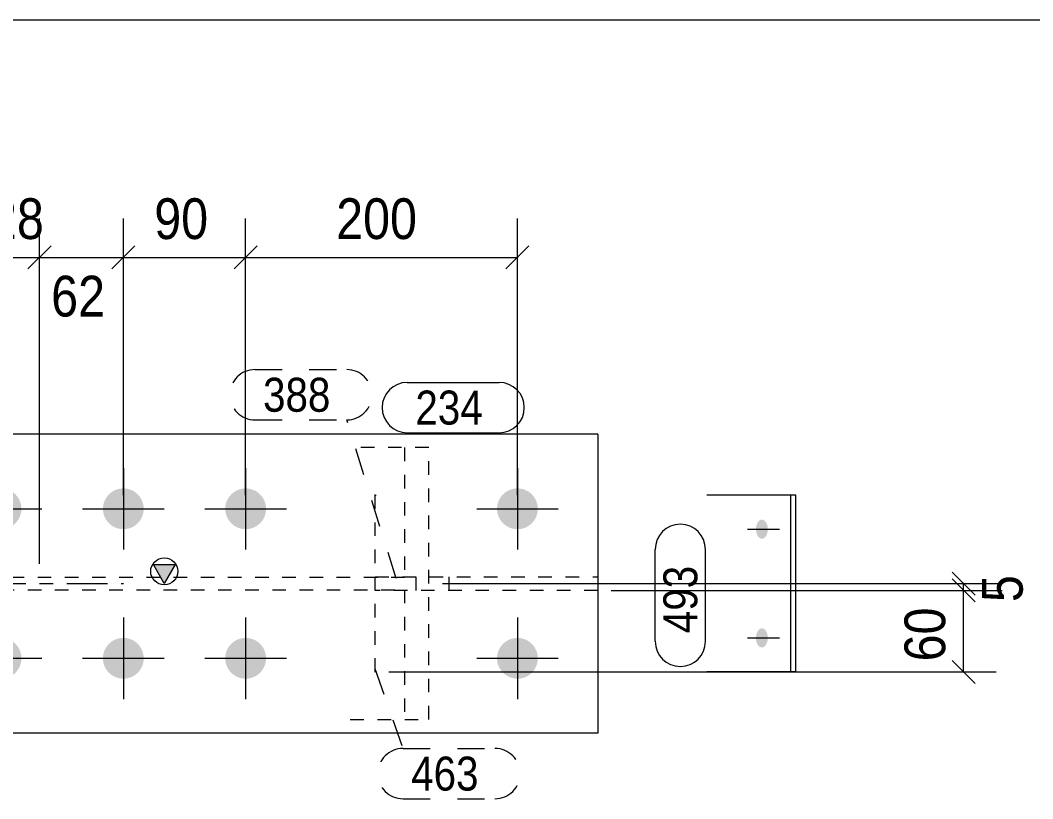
# Model space of a CAD drawing. Header units: millimetres. Extents: x 2 to 579, y 1 to 825.
# Drawn here: x 268 to 342.5, y 767.7 to 825 of the extents above; entities that cross this region are included whole.
import ezdxf

# ---------------------------------------------------------------- set-up
doc = ezdxf.new("R2010")
doc.units = ezdxf.units.MM
for name, pattern in [('XKITLINE00', [0]), ('XKITLINE01', [4, 1, -1, 1, -1]), ('XKITLINE02', [4, 2, -2]), ('XKITLINE03', [6, 3, -1, 1, -1])]:
    doc.linetypes.add(name, pattern=pattern)
for name, color, linetype, lineweight in [('Bolt', 3, 'Continuous', 0), ('Dimensions', 7, 'Continuous', 0), ('DrawingSheet', 5, 'Continuous', 0), ('Part', 2, 'Continuous', 0), ('PartMark', 7, 'Continuous', 0)]:
    doc.layers.add(name, color=color, linetype=linetype, lineweight=lineweight)
doc.styles.add('ARIAL', font='ARIAL.TTF')

# ---------------------------------------------------------------- blocks, each defined once
blk = doc.blocks.new('*A52')
at = {"layer": 'Bolt'}
for points in [[(266.608, 790.55), (266.645, 790.548), (266.681, 790.546), (266.718, 790.543), (266.755, 790.539), (266.791, 790.534), (266.827, 790.528), (266.864, 790.521), (266.9, 790.514), (266.935, 790.505), (266.971, 790.496), (267.006, 790.485), (267.041, 790.474), (267.076, 790.462), (267.111, 790.449), (267.145, 790.436), (267.179, 790.421), (267.212, 790.406), (267.245, 790.39), (267.278, 790.373), (267.31, 790.355), (267.342, 790.337), (267.373, 790.317), (267.404, 790.297), (267.435, 790.276), (267.465, 790.255), (267.494, 790.233), (267.523, 790.21), (267.551, 790.186), (267.578, 790.161), (267.605, 790.136), (267.632, 790.111), (267.657, 790.084), (267.682, 790.057), (267.707, 790.03), (267.73, 790.002), (267.753, 789.973), (267.776, 789.944), (267.797, 789.914), (267.818, 789.883), (267.838, 789.852), (267.858, 789.821), (267.876, 789.789), (267.894, 789.757), (267.911, 789.724), (267.927, 789.691), (267.942, 789.658), (267.957, 789.624), (267.97, 789.59), (267.983, 789.555), (267.995, 789.521), (268.006, 789.485), (268.017, 789.45), (268.026, 789.414), (268.035, 789.379), (268.042, 789.343), (268.049, 789.306), (268.055, 789.27), (268.06, 789.234), (268.064, 789.197), (268.067, 789.16), (268.069, 789.124), (268.07, 789.087), (268.071, 789.05), (268.07, 789.013), (268.069, 788.976), (268.067, 788.94), (268.064, 788.903), (268.06, 788.866), (268.055, 788.83), (268.049, 788.794), (268.042, 788.757), (268.035, 788.721), (268.026, 788.686), (268.017, 788.65), (268.006, 788.615), (267.995, 788.579), (267.983, 788.545), (267.97, 788.51), (267.957, 788.476), (267.942, 788.442), (267.927, 788.409), (267.911, 788.376), (267.894, 788.343), (267.876, 788.311), (267.858, 788.279), (267.838, 788.248), (267.818, 788.217), (267.797, 788.186), (267.776, 788.156), (267.753, 788.127), (267.73, 788.098), (267.707, 788.07), (267.682, 788.043), (267.657, 788.016), (267.632, 787.989), (267.605, 787.964), (267.578, 787.939), (267.551, 787.914), (267.523, 787.89), (267.494, 787.867), (267.465, 787.845), (267.435, 787.824), (267.404, 787.803), (267.373, 787.783), (267.342, 787.763), (267.31, 787.745), (267.278, 787.727), (267.245, 787.71), (267.212, 787.694), (267.179, 787.679), (267.145, 787.664), (267.111, 787.651), (267.076, 787.638), (267.041, 787.626), (267.006, 787.615), (266.971, 787.604), (266.935, 787.595), (266.9, 787.586), (266.864, 787.579), (266.827, 787.572), (266.791, 787.566), (266.755, 787.561), (266.718, 787.557), (266.681, 787.554), (266.645, 787.552), (266.608, 787.55), (266.571, 787.55), (266.534, 787.55), (266.497, 787.552), (266.461, 787.554), (266.424, 787.557), (266.387, 787.561), (266.351, 787.566), (266.315, 787.572), (266.278, 787.579), (266.242, 787.586), (266.206, 787.595), (266.171, 787.604), (266.136, 787.615), (266.1, 787.626), (266.066, 787.638), (266.031, 787.651), (265.997, 787.664), (265.963, 787.679), (265.93, 787.694), (265.897, 787.71), (265.864, 787.727), (265.832, 787.745), (265.8, 787.763), (265.768, 787.783), (265.738, 787.803), (265.707, 787.824), (265.677, 787.845), (265.648, 787.867), (265.619, 787.89), (265.591, 787.914), (265.564, 787.939), (265.537, 787.964), (265.51, 787.989), (265.485, 788.016), (265.46, 788.043), (265.435, 788.07), (265.411, 788.098), (265.388, 788.127), (265.366, 788.156), (265.345, 788.186), (265.324, 788.217), (265.304, 788.248), (265.284, 788.279), (265.266, 788.311), (265.248, 788.343), (265.231, 788.376), (265.215, 788.409), (265.2, 788.442), (265.185, 788.476), (265.171, 788.51), (265.159, 788.545), (265.147, 788.579), (265.136, 788.615), (265.125, 788.65), (265.116, 788.686), (265.107, 788.721), (265.1, 788.757), (265.093, 788.794), (265.087, 788.83), (265.082, 788.866), (265.078, 788.903), (265.075, 788.94), (265.073, 788.976), (265.071, 789.013), (265.071, 789.05), (265.071, 789.087), (265.073, 789.124), (265.075, 789.16), (265.078, 789.197), (265.082, 789.234), (265.087, 789.27), (265.093, 789.306), (265.1, 789.343), (265.107, 789.379), (265.116, 789.414), (265.125, 789.45), (265.136, 789.485), (265.147, 789.521), (265.159, 789.555), (265.171, 789.59), (265.185, 789.624), (265.2, 789.658), (265.215, 789.691), (265.231, 789.724), (265.248, 789.757), (265.266, 789.789), (265.284, 789.821), (265.304, 789.852), (265.324, 789.883), (265.345, 789.914), (265.366, 789.944), (265.388, 789.973), (265.411, 790.002), (265.435, 790.03), (265.46, 790.057), (265.485, 790.084), (265.51, 790.111), (265.537, 790.136), (265.564, 790.161), (265.591, 790.186), (265.619, 790.21), (265.648, 790.233), (265.677, 790.255), (265.707, 790.276), (265.738, 790.297), (265.768, 790.317), (265.8, 790.337), (265.832, 790.355), (265.864, 790.373), (265.897, 790.39), (265.93, 790.406), (265.963, 790.421), (265.997, 790.436), (266.031, 790.449), (266.066, 790.462), (266.1, 790.474), (266.136, 790.485), (266.171, 790.496), (266.206, 790.505), (266.242, 790.514), (266.278, 790.521), (266.315, 790.528), (266.351, 790.534), (266.387, 790.539), (266.424, 790.543), (266.461, 790.546), (266.497, 790.548), (266.534, 790.55), (266.571, 790.55)], [(275.608, 790.55), (275.645, 790.548), (275.681, 790.546), (275.718, 790.543), (275.755, 790.539), (275.791, 790.534), (275.827, 790.528), (275.864, 790.521), (275.9, 790.514), (275.935, 790.505), (275.971, 790.496), (276.006, 790.485), (276.041, 790.474), (276.076, 790.462), (276.111, 790.449), (276.145, 790.436), (276.179, 790.421), (276.212, 790.406), (276.245, 790.39), (276.278, 790.373), (276.31, 790.355), (276.342, 790.337), (276.373, 790.317), (276.404, 790.297), (276.435, 790.276), (276.465, 790.255), (276.494, 790.233), (276.523, 790.21), (276.551, 790.186), (276.578, 790.161), (276.605, 790.136), (276.632, 790.111), (276.657, 790.084), (276.682, 790.057), (276.707, 790.03), (276.73, 790.002), (276.753, 789.973), (276.776, 789.944), (276.797, 789.914), (276.818, 789.883), (276.838, 789.852), (276.858, 789.821), (276.876, 789.789), (276.894, 789.757), (276.911, 789.724), (276.927, 789.691), (276.942, 789.658), (276.957, 789.624), (276.97, 789.59), (276.983, 789.555), (276.995, 789.521), (277.006, 789.485), (277.017, 789.45), (277.026, 789.414), (277.035, 789.379), (277.042, 789.343), (277.049, 789.306), (277.055, 789.27), (277.06, 789.234), (277.064, 789.197), (277.067, 789.16), (277.069, 789.124), (277.07, 789.087), (277.071, 789.05), (277.07, 789.013), (277.069, 788.976), (277.067, 788.94), (277.064, 788.903), (277.06, 788.866), (277.055, 788.83), (277.049, 788.794), (277.042, 788.757), (277.035, 788.721), (277.026, 788.686), (277.017, 788.65), (277.006, 788.615), (276.995, 788.579), (276.983, 788.545), (276.97, 788.51), (276.957, 788.476), (276.942, 788.442), (276.927, 788.409), (276.911, 788.376), (276.894, 788.343), (276.876, 788.311), (276.858, 788.279), (276.838, 788.248), (276.818, 788.217), (276.797, 788.186), (276.776, 788.156), (276.753, 788.127), (276.73, 788.098), (276.707, 788.07), (276.682, 788.043), (276.657, 788.016), (276.632, 787.989), (276.605, 787.964), (276.578, 787.939), (276.551, 787.914), (276.523, 787.89), (276.494, 787.867), (276.465, 787.845), (276.435, 787.824), (276.404, 787.803), (276.373, 787.783), (276.342, 787.763), (276.31, 787.745), (276.278, 787.727), (276.245, 787.71), (276.212, 787.694), (276.179, 787.679), (276.145, 787.664), (276.111, 787.651), (276.076, 787.638), (276.041, 787.626), (276.006, 787.615), (275.971, 787.604), (275.935, 787.595), (275.9, 787.586), (275.864, 787.579), (275.827, 787.572), (275.791, 787.566), (275.755, 787.561), (275.718, 787.557), (275.681, 787.554), (275.645, 787.552), (275.608, 787.55), (275.571, 787.55), (275.534, 787.55), (275.497, 787.552), (275.461, 787.554), (275.424, 787.557), (275.387, 787.561), (275.351, 787.566), (275.315, 787.572), (275.278, 787.579), (275.242, 787.586), (275.206, 787.595), (275.171, 787.604), (275.136, 787.615), (275.1, 787.626), (275.066, 787.638), (275.031, 787.651), (274.997, 787.664), (274.963, 787.679), (274.93, 787.694), (274.897, 787.71), (274.864, 787.727), (274.832, 787.745), (274.8, 787.763), (274.768, 787.783), (274.738, 787.803), (274.707, 787.824), (274.677, 787.845), (274.648, 787.867), (274.619, 787.89), (274.591, 787.914), (274.564, 787.939), (274.537, 787.964), (274.51, 787.989), (274.485, 788.016), (274.46, 788.043), (274.435, 788.07), (274.411, 788.098), (274.388, 788.127), (274.366, 788.156), (274.345, 788.186), (274.324, 788.217), (274.304, 788.248), (274.284, 788.279), (274.266, 788.311), (274.248, 788.343), (274.231, 788.376), (274.215, 788.409), (274.2, 788.442), (274.185, 788.476), (274.171, 788.51), (274.159, 788.545), (274.147, 788.579), (274.136, 788.615), (274.125, 788.65), (274.116, 788.686), (274.107, 788.721), (274.1, 788.757), (274.093, 788.794), (274.087, 788.83), (274.082, 788.866), (274.078, 788.903), (274.075, 788.94), (274.073, 788.976), (274.071, 789.013), (274.071, 789.05), (274.071, 789.087), (274.073, 789.124), (274.075, 789.16), (274.078, 789.197), (274.082, 789.234), (274.087, 789.27), (274.093, 789.306), (274.1, 789.343), (274.107, 789.379), (274.116, 789.414), (274.125, 789.45), (274.136, 789.485), (274.147, 789.521), (274.159, 789.555), (274.171, 789.59), (274.185, 789.624), (274.2, 789.658), (274.215, 789.691), (274.231, 789.724), (274.248, 789.757), (274.266, 789.789), (274.284, 789.821), (274.304, 789.852), (274.324, 789.883), (274.345, 789.914), (274.366, 789.944), (274.388, 789.973), (274.411, 790.002), (274.435, 790.03), (274.46, 790.057), (274.485, 790.084), (274.51, 790.111), (274.537, 790.136), (274.564, 790.161), (274.591, 790.186), (274.619, 790.21), (274.648, 790.233), (274.677, 790.255), (274.707, 790.276), (274.738, 790.297), (274.768, 790.317), (274.8, 790.337), (274.832, 790.355), (274.864, 790.373), (274.897, 790.39), (274.93, 790.406), (274.963, 790.421), (274.997, 790.436), (275.031, 790.449), (275.066, 790.462), (275.1, 790.474), (275.136, 790.485), (275.171, 790.496), (275.206, 790.505), (275.242, 790.514), (275.278, 790.521), (275.315, 790.528), (275.351, 790.534), (275.387, 790.539), (275.424, 790.543), (275.461, 790.546), (275.497, 790.548), (275.534, 790.55), (275.571, 790.55)], [(284.608, 790.55), (284.645, 790.548), (284.681, 790.546), (284.718, 790.543), (284.755, 790.539), (284.791, 790.534), (284.827, 790.528), (284.864, 790.521), (284.9, 790.514), (284.935, 790.505), (284.971, 790.496), (285.006, 790.485), (285.041, 790.474), (285.076, 790.462), (285.111, 790.449), (285.145, 790.436), (285.179, 790.421), (285.212, 790.406), (285.245, 790.39), (285.278, 790.373), (285.31, 790.355), (285.342, 790.337), (285.373, 790.317), (285.404, 790.297), (285.435, 790.276), (285.465, 790.255), (285.494, 790.233), (285.523, 790.21), (285.551, 790.186), (285.578, 790.161), (285.605, 790.136), (285.632, 790.111), (285.657, 790.084), (285.682, 790.057), (285.707, 790.03), (285.73, 790.002), (285.753, 789.973), (285.776, 789.944), (285.797, 789.914), (285.818, 789.883), (285.838, 789.852), (285.858, 789.821), (285.876, 789.789), (285.894, 789.757), (285.911, 789.724), (285.927, 789.691), (285.942, 789.658), (285.957, 789.624), (285.97, 789.59), (285.983, 789.555), (285.995, 789.521), (286.006, 789.485), (286.017, 789.45), (286.026, 789.414), (286.035, 789.379), (286.042, 789.343), (286.049, 789.306), (286.055, 789.27), (286.06, 789.234), (286.064, 789.197), (286.067, 789.16), (286.069, 789.124), (286.07, 789.087), (286.071, 789.05), (286.07, 789.013), (286.069, 788.976), (286.067, 788.94), (286.064, 788.903), (286.06, 788.866), (286.055, 788.83), (286.049, 788.794), (286.042, 788.757), (286.035, 788.721), (286.026, 788.686), (286.017, 788.65), (286.006, 788.615), (285.995, 788.579), (285.983, 788.545), (285.97, 788.51), (285.957, 788.476), (285.942, 788.442), (285.927, 788.409), (285.911, 788.376), (285.894, 788.343), (285.876, 788.311), (285.858, 788.279), (285.838, 788.248), (285.818, 788.217), (285.797, 788.186), (285.776, 788.156), (285.753, 788.127), (285.73, 788.098), (285.707, 788.07), (285.682, 788.043), (285.657, 788.016), (285.632, 787.989), (285.605, 787.964), (285.578, 787.939), (285.551, 787.914), (285.523, 787.89), (285.494, 787.867), (285.465, 787.845), (285.435, 787.824), (285.404, 787.803), (285.373, 787.783), (285.342, 787.763), (285.31, 787.745), (285.278, 787.727), (285.245, 787.71), (285.212, 787.694), (285.179, 787.679), (285.145, 787.664), (285.111, 787.651), (285.076, 787.638), (285.041, 787.626), (285.006, 787.615), (284.971, 787.604), (284.935, 787.595), (284.9, 787.586), (284.864, 787.579), (284.827, 787.572), (284.791, 787.566), (284.755, 787.561), (284.718, 787.557), (284.681, 787.554), (284.645, 787.552), (284.608, 787.55), (284.571, 787.55), (284.534, 787.55), (284.497, 787.552), (284.461, 787.554), (284.424, 787.557), (284.387, 787.561), (284.351, 787.566), (284.315, 787.572), (284.278, 787.579), (284.242, 787.586), (284.206, 787.595), (284.171, 787.604), (284.136, 787.615), (284.1, 787.626), (284.066, 787.638), (284.031, 787.651), (283.997, 787.664), (283.963, 787.679), (283.93, 787.694), (283.897, 787.71), (283.864, 787.727), (283.832, 787.745), (283.8, 787.763), (283.768, 787.783), (283.738, 787.803), (283.707, 787.824), (283.677, 787.845), (283.648, 787.867), (283.619, 787.89), (283.591, 787.914), (283.564, 787.939), (283.537, 787.964), (283.51, 787.989), (283.485, 788.016), (283.46, 788.043), (283.435, 788.07), (283.411, 788.098), (283.388, 788.127), (283.366, 788.156), (283.345, 788.186), (283.324, 788.217), (283.304, 788.248), (283.284, 788.279), (283.266, 788.311), (283.248, 788.343), (283.231, 788.376), (283.215, 788.409), (283.2, 788.442), (283.185, 788.476), (283.171, 788.51), (283.159, 788.545), (283.147, 788.579), (283.136, 788.615), (283.125, 788.65), (283.116, 788.686), (283.107, 788.721), (283.1, 788.757), (283.093, 788.794), (283.087, 788.83), (283.082, 788.866), (283.078, 788.903), (283.075, 788.94), (283.073, 788.976), (283.071, 789.013), (283.071, 789.05), (283.071, 789.087), (283.073, 789.124), (283.075, 789.16), (283.078, 789.197), (283.082, 789.234), (283.087, 789.27), (283.093, 789.306), (283.1, 789.343), (283.107, 789.379), (283.116, 789.414), (283.125, 789.45), (283.136, 789.485), (283.147, 789.521), (283.159, 789.555), (283.171, 789.59), (283.185, 789.624), (283.2, 789.658), (283.215, 789.691), (283.231, 789.724), (283.248, 789.757), (283.266, 789.789), (283.284, 789.821), (283.304, 789.852), (283.324, 789.883), (283.345, 789.914), (283.366, 789.944), (283.388, 789.973), (283.411, 790.002), (283.435, 790.03), (283.46, 790.057), (283.485, 790.084), (283.51, 790.111), (283.537, 790.136), (283.564, 790.161), (283.591, 790.186), (283.619, 790.21), (283.648, 790.233), (283.677, 790.255), (283.707, 790.276), (283.738, 790.297), (283.768, 790.317), (283.8, 790.337), (283.832, 790.355), (283.864, 790.373), (283.897, 790.39), (283.93, 790.406), (283.963, 790.421), (283.997, 790.436), (284.031, 790.449), (284.066, 790.462), (284.1, 790.474), (284.136, 790.485), (284.171, 790.496), (284.206, 790.505), (284.242, 790.514), (284.278, 790.521), (284.315, 790.528), (284.351, 790.534), (284.387, 790.539), (284.424, 790.543), (284.461, 790.546), (284.497, 790.548), (284.534, 790.55), (284.571, 790.55)], [(304.608, 790.55), (304.645, 790.548), (304.681, 790.546), (304.718, 790.543), (304.755, 790.539), (304.791, 790.534), (304.827, 790.528), (304.864, 790.521), (304.9, 790.514), (304.935, 790.505), (304.971, 790.496), (305.006, 790.485), (305.041, 790.474), (305.076, 790.462), (305.111, 790.449), (305.145, 790.436), (305.179, 790.421), (305.212, 790.406), (305.245, 790.39), (305.278, 790.373), (305.31, 790.355), (305.342, 790.337), (305.373, 790.317), (305.404, 790.297), (305.435, 790.276), (305.465, 790.255), (305.494, 790.233), (305.523, 790.21), (305.551, 790.186), (305.578, 790.161), (305.605, 790.136), (305.632, 790.111), (305.657, 790.084), (305.682, 790.057), (305.707, 790.03), (305.73, 790.002), (305.753, 789.973), (305.776, 789.944), (305.797, 789.914), (305.818, 789.883), (305.838, 789.852), (305.858, 789.821), (305.876, 789.789), (305.894, 789.757), (305.911, 789.724), (305.927, 789.691), (305.942, 789.658), (305.957, 789.624), (305.97, 789.59), (305.983, 789.555), (305.995, 789.521), (306.006, 789.485), (306.017, 789.45), (306.026, 789.414), (306.035, 789.379), (306.042, 789.343), (306.049, 789.306), (306.055, 789.27), (306.06, 789.234), (306.064, 789.197), (306.067, 789.16), (306.069, 789.124), (306.07, 789.087), (306.071, 789.05), (306.07, 789.013), (306.069, 788.976), (306.067, 788.94), (306.064, 788.903), (306.06, 788.866), (306.055, 788.83), (306.049, 788.794), (306.042, 788.757), (306.035, 788.721), (306.026, 788.686), (306.017, 788.65), (306.006, 788.615), (305.995, 788.579), (305.983, 788.545), (305.97, 788.51), (305.957, 788.476), (305.942, 788.442), (305.927, 788.409), (305.911, 788.376), (305.894, 788.343), (305.876, 788.311), (305.858, 788.279), (305.838, 788.248), (305.818, 788.217), (305.797, 788.186), (305.776, 788.156), (305.753, 788.127), (305.73, 788.098), (305.707, 788.07), (305.682, 788.043), (305.657, 788.016), (305.632, 787.989), (305.605, 787.964), (305.578, 787.939), (305.551, 787.914), (305.523, 787.89), (305.494, 787.867), (305.465, 787.845), (305.435, 787.824), (305.404, 787.803), (305.373, 787.783), (305.342, 787.763), (305.31, 787.745), (305.278, 787.727), (305.245, 787.71), (305.212, 787.694), (305.179, 787.679), (305.145, 787.664), (305.111, 787.651), (305.076, 787.638), (305.041, 787.626), (305.006, 787.615), (304.971, 787.604), (304.935, 787.595), (304.9, 787.586), (304.864, 787.579), (304.827, 787.572), (304.791, 787.566), (304.755, 787.561), (304.718, 787.557), (304.681, 787.554), (304.645, 787.552), (304.608, 787.55), (304.571, 787.55), (304.534, 787.55), (304.497, 787.552), (304.461, 787.554), (304.424, 787.557), (304.387, 787.561), (304.351, 787.566), (304.315, 787.572), (304.278, 787.579), (304.242, 787.586), (304.206, 787.595), (304.171, 787.604), (304.136, 787.615), (304.1, 787.626), (304.066, 787.638), (304.031, 787.651), (303.997, 787.664), (303.963, 787.679), (303.93, 787.694), (303.897, 787.71), (303.864, 787.727), (303.832, 787.745), (303.8, 787.763), (303.768, 787.783), (303.738, 787.803), (303.707, 787.824), (303.677, 787.845), (303.648, 787.867), (303.619, 787.89), (303.591, 787.914), (303.564, 787.939), (303.537, 787.964), (303.51, 787.989), (303.485, 788.016), (303.46, 788.043), (303.435, 788.07), (303.411, 788.098), (303.388, 788.127), (303.366, 788.156), (303.345, 788.186), (303.324, 788.217), (303.304, 788.248), (303.284, 788.279), (303.266, 788.311), (303.248, 788.343), (303.231, 788.376), (303.215, 788.409), (303.2, 788.442), (303.185, 788.476), (303.171, 788.51), (303.159, 788.545), (303.147, 788.579), (303.136, 788.615), (303.125, 788.65), (303.116, 788.686), (303.107, 788.721), (303.1, 788.757), (303.093, 788.794), (303.087, 788.83), (303.082, 788.866), (303.078, 788.903), (303.075, 788.94), (303.073, 788.976), (303.071, 789.013), (303.071, 789.05), (303.071, 789.087), (303.073, 789.124), (303.075, 789.16), (303.078, 789.197), (303.082, 789.234), (303.087, 789.27), (303.093, 789.306), (303.1, 789.343), (303.107, 789.379), (303.116, 789.414), (303.125, 789.45), (303.136, 789.485), (303.147, 789.521), (303.159, 789.555), (303.171, 789.59), (303.185, 789.624), (303.2, 789.658), (303.215, 789.691), (303.231, 789.724), (303.248, 789.757), (303.266, 789.789), (303.284, 789.821), (303.304, 789.852), (303.324, 789.883), (303.345, 789.914), (303.366, 789.944), (303.388, 789.973), (303.411, 790.002), (303.435, 790.03), (303.46, 790.057), (303.485, 790.084), (303.51, 790.111), (303.537, 790.136), (303.564, 790.161), (303.591, 790.186), (303.619, 790.21), (303.648, 790.233), (303.677, 790.255), (303.707, 790.276), (303.738, 790.297), (303.768, 790.317), (303.8, 790.337), (303.832, 790.355), (303.864, 790.373), (303.897, 790.39), (303.93, 790.406), (303.963, 790.421), (303.997, 790.436), (304.031, 790.449), (304.066, 790.462), (304.1, 790.474), (304.136, 790.485), (304.171, 790.496), (304.206, 790.505), (304.242, 790.514), (304.278, 790.521), (304.315, 790.528), (304.351, 790.534), (304.387, 790.539), (304.424, 790.543), (304.461, 790.546), (304.497, 790.548), (304.534, 790.55), (304.571, 790.55)], [(266.608, 779.55), (266.645, 779.548), (266.681, 779.546), (266.718, 779.543), (266.755, 779.539), (266.791, 779.534), (266.827, 779.528), (266.864, 779.521), (266.9, 779.514), (266.935, 779.505), (266.971, 779.496), (267.006, 779.485), (267.041, 779.474), (267.076, 779.462), (267.111, 779.449), (267.145, 779.436), (267.179, 779.421), (267.212, 779.406), (267.245, 779.39), (267.278, 779.373), (267.31, 779.355), (267.342, 779.337), (267.373, 779.317), (267.404, 779.297), (267.435, 779.276), (267.465, 779.255), (267.494, 779.233), (267.523, 779.21), (267.551, 779.186), (267.578, 779.161), (267.605, 779.136), (267.632, 779.111), (267.657, 779.084), (267.682, 779.057), (267.707, 779.03), (267.73, 779.002), (267.753, 778.973), (267.776, 778.944), (267.797, 778.914), (267.818, 778.883), (267.838, 778.852), (267.858, 778.821), (267.876, 778.789), (267.894, 778.757), (267.911, 778.724), (267.927, 778.691), (267.942, 778.658), (267.957, 778.624), (267.97, 778.59), (267.983, 778.555), (267.995, 778.521), (268.006, 778.485), (268.017, 778.45), (268.026, 778.414), (268.035, 778.379), (268.042, 778.343), (268.049, 778.306), (268.055, 778.27), (268.06, 778.234), (268.064, 778.197), (268.067, 778.16), (268.069, 778.124), (268.07, 778.087), (268.071, 778.05), (268.07, 778.013), (268.069, 777.976), (268.067, 777.94), (268.064, 777.903), (268.06, 777.866), (268.055, 777.83), (268.049, 777.794), (268.042, 777.757), (268.035, 777.721), (268.026, 777.686), (268.017, 777.65), (268.006, 777.615), (267.995, 777.579), (267.983, 777.545), (267.97, 777.51), (267.957, 777.476), (267.942, 777.442), (267.927, 777.409), (267.911, 777.376), (267.894, 777.343), (267.876, 777.311), (267.858, 777.279), (267.838, 777.248), (267.818, 777.217), (267.797, 777.186), (267.776, 777.156), (267.753, 777.127), (267.73, 777.098), (267.707, 777.07), (267.682, 777.043), (267.657, 777.016), (267.632, 776.989), (267.605, 776.964), (267.578, 776.939), (267.551, 776.914), (267.523, 776.89), (267.494, 776.867), (267.465, 776.845), (267.435, 776.824), (267.404, 776.803), (267.373, 776.783), (267.342, 776.763), (267.31, 776.745), (267.278, 776.727), (267.245, 776.71), (267.212, 776.694), (267.179, 776.679), (267.145, 776.664), (267.111, 776.651), (267.076, 776.638), (267.041, 776.626), (267.006, 776.615), (266.971, 776.604), (266.935, 776.595), (266.9, 776.586), (266.864, 776.579), (266.827, 776.572), (266.791, 776.566), (266.755, 776.561), (266.718, 776.557), (266.681, 776.554), (266.645, 776.552), (266.608, 776.55), (266.571, 776.55), (266.534, 776.55), (266.497, 776.552), (266.461, 776.554), (266.424, 776.557), (266.387, 776.561), (266.351, 776.566), (266.315, 776.572), (266.278, 776.579), (266.242, 776.586), (266.206, 776.595), (266.171, 776.604), (266.136, 776.615), (266.1, 776.626), (266.066, 776.638), (266.031, 776.651), (265.997, 776.664), (265.963, 776.679), (265.93, 776.694), (265.897, 776.71), (265.864, 776.727), (265.832, 776.745), (265.8, 776.763), (265.768, 776.783), (265.738, 776.803), (265.707, 776.824), (265.677, 776.845), (265.648, 776.867), (265.619, 776.89), (265.591, 776.914), (265.564, 776.939), (265.537, 776.964), (265.51, 776.989), (265.485, 777.016), (265.46, 777.043), (265.435, 777.07), (265.411, 777.098), (265.388, 777.127), (265.366, 777.156), (265.345, 777.186), (265.324, 777.217), (265.304, 777.248), (265.284, 777.279), (265.266, 777.311), (265.248, 777.343), (265.231, 777.376), (265.215, 777.409), (265.2, 777.442), (265.185, 777.476), (265.171, 777.51), (265.159, 777.545), (265.147, 777.579), (265.136, 777.615), (265.125, 777.65), (265.116, 777.686), (265.107, 777.721), (265.1, 777.757), (265.093, 777.794), (265.087, 777.83), (265.082, 777.866), (265.078, 777.903), (265.075, 777.94), (265.073, 777.976), (265.071, 778.013), (265.071, 778.05), (265.071, 778.087), (265.073, 778.124), (265.075, 778.16), (265.078, 778.197), (265.082, 778.234), (265.087, 778.27), (265.093, 778.306), (265.1, 778.343), (265.107, 778.379), (265.116, 778.414), (265.125, 778.45), (265.136, 778.485), (265.147, 778.521), (265.159, 778.555), (265.171, 778.59), (265.185, 778.624), (265.2, 778.658), (265.215, 778.691), (265.231, 778.724), (265.248, 778.757), (265.266, 778.789), (265.284, 778.821), (265.304, 778.852), (265.324, 778.883), (265.345, 778.914), (265.366, 778.944), (265.388, 778.973), (265.411, 779.002), (265.435, 779.03), (265.46, 779.057), (265.485, 779.084), (265.51, 779.111), (265.537, 779.136), (265.564, 779.161), (265.591, 779.186), (265.619, 779.21), (265.648, 779.233), (265.677, 779.255), (265.707, 779.276), (265.738, 779.297), (265.768, 779.317), (265.8, 779.337), (265.832, 779.355), (265.864, 779.373), (265.897, 779.39), (265.93, 779.406), (265.963, 779.421), (265.997, 779.436), (266.031, 779.449), (266.066, 779.462), (266.1, 779.474), (266.136, 779.485), (266.171, 779.496), (266.206, 779.505), (266.242, 779.514), (266.278, 779.521), (266.315, 779.528), (266.351, 779.534), (266.387, 779.539), (266.424, 779.543), (266.461, 779.546), (266.497, 779.548), (266.534, 779.55), (266.571, 779.55)], [(275.608, 779.55), (275.645, 779.548), (275.681, 779.546), (275.718, 779.543), (275.755, 779.539), (275.791, 779.534), (275.827, 779.528), (275.864, 779.521), (275.9, 779.514), (275.935, 779.505), (275.971, 779.496), (276.006, 779.485), (276.041, 779.474), (276.076, 779.462), (276.111, 779.449), (276.145, 779.436), (276.179, 779.421), (276.212, 779.406), (276.245, 779.39), (276.278, 779.373), (276.31, 779.355), (276.342, 779.337), (276.373, 779.317), (276.404, 779.297), (276.435, 779.276), (276.465, 779.255), (276.494, 779.233), (276.523, 779.21), (276.551, 779.186), (276.578, 779.161), (276.605, 779.136), (276.632, 779.111), (276.657, 779.084), (276.682, 779.057), (276.707, 779.03), (276.73, 779.002), (276.753, 778.973), (276.776, 778.944), (276.797, 778.914), (276.818, 778.883), (276.838, 778.852), (276.858, 778.821), (276.876, 778.789), (276.894, 778.757), (276.911, 778.724), (276.927, 778.691), (276.942, 778.658), (276.957, 778.624), (276.97, 778.59), (276.983, 778.555), (276.995, 778.521), (277.006, 778.485), (277.017, 778.45), (277.026, 778.414), (277.035, 778.379), (277.042, 778.343), (277.049, 778.306), (277.055, 778.27), (277.06, 778.234), (277.064, 778.197), (277.067, 778.16), (277.069, 778.124), (277.07, 778.087), (277.071, 778.05), (277.07, 778.013), (277.069, 777.976), (277.067, 777.94), (277.064, 777.903), (277.06, 777.866), (277.055, 777.83), (277.049, 777.794), (277.042, 777.757), (277.035, 777.721), (277.026, 777.686), (277.017, 777.65), (277.006, 777.615), (276.995, 777.579), (276.983, 777.545), (276.97, 777.51), (276.957, 777.476), (276.942, 777.442), (276.927, 777.409), (276.911, 777.376), (276.894, 777.343), (276.876, 777.311), (276.858, 777.279), (276.838, 777.248), (276.818, 777.217), (276.797, 777.186), (276.776, 777.156), (276.753, 777.127), (276.73, 777.098), (276.707, 777.07), (276.682, 777.043), (276.657, 777.016), (276.632, 776.989), (276.605, 776.964), (276.578, 776.939), (276.551, 776.914), (276.523, 776.89), (276.494, 776.867), (276.465, 776.845), (276.435, 776.824), (276.404, 776.803), (276.373, 776.783), (276.342, 776.763), (276.31, 776.745), (276.278, 776.727), (276.245, 776.71), (276.212, 776.694), (276.179, 776.679), (276.145, 776.664), (276.111, 776.651), (276.076, 776.638), (276.041, 776.626), (276.006, 776.615), (275.971, 776.604), (275.935, 776.595), (275.9, 776.586), (275.864, 776.579), (275.827, 776.572), (275.791, 776.566), (275.755, 776.561), (275.718, 776.557), (275.681, 776.554), (275.645, 776.552), (275.608, 776.55), (275.571, 776.55), (275.534, 776.55), (275.497, 776.552), (275.461, 776.554), (275.424, 776.557), (275.387, 776.561), (275.351, 776.566), (275.315, 776.572), (275.278, 776.579), (275.242, 776.586), (275.206, 776.595), (275.171, 776.604), (275.136, 776.615), (275.1, 776.626), (275.066, 776.638), (275.031, 776.651), (274.997, 776.664), (274.963, 776.679), (274.93, 776.694), (274.897, 776.71), (274.864, 776.727), (274.832, 776.745), (274.8, 776.763), (274.768, 776.783), (274.738, 776.803), (274.707, 776.824), (274.677, 776.845), (274.648, 776.867), (274.619, 776.89), (274.591, 776.914), (274.564, 776.939), (274.537, 776.964), (274.51, 776.989), (274.485, 777.016), (274.46, 777.043), (274.435, 777.07), (274.411, 777.098), (274.388, 777.127), (274.366, 777.156), (274.345, 777.186), (274.324, 777.217), (274.304, 777.248), (274.284, 777.279), (274.266, 777.311), (274.248, 777.343), (274.231, 777.376), (274.215, 777.409), (274.2, 777.442), (274.185, 777.476), (274.171, 777.51), (274.159, 777.545), (274.147, 777.579), (274.136, 777.615), (274.125, 777.65), (274.116, 777.686), (274.107, 777.721), (274.1, 777.757), (274.093, 777.794), (274.087, 777.83), (274.082, 777.866), (274.078, 777.903), (274.075, 777.94), (274.073, 777.976), (274.071, 778.013), (274.071, 778.05), (274.071, 778.087), (274.073, 778.124), (274.075, 778.16), (274.078, 778.197), (274.082, 778.234), (274.087, 778.27), (274.093, 778.306), (274.1, 778.343), (274.107, 778.379), (274.116, 778.414), (274.125, 778.45), (274.136, 778.485), (274.147, 778.521), (274.159, 778.555), (274.171, 778.59), (274.185, 778.624), (274.2, 778.658), (274.215, 778.691), (274.231, 778.724), (274.248, 778.757), (274.266, 778.789), (274.284, 778.821), (274.304, 778.852), (274.324, 778.883), (274.345, 778.914), (274.366, 778.944), (274.388, 778.973), (274.411, 779.002), (274.435, 779.03), (274.46, 779.057), (274.485, 779.084), (274.51, 779.111), (274.537, 779.136), (274.564, 779.161), (274.591, 779.186), (274.619, 779.21), (274.648, 779.233), (274.677, 779.255), (274.707, 779.276), (274.738, 779.297), (274.768, 779.317), (274.8, 779.337), (274.832, 779.355), (274.864, 779.373), (274.897, 779.39), (274.93, 779.406), (274.963, 779.421), (274.997, 779.436), (275.031, 779.449), (275.066, 779.462), (275.1, 779.474), (275.136, 779.485), (275.171, 779.496), (275.206, 779.505), (275.242, 779.514), (275.278, 779.521), (275.315, 779.528), (275.351, 779.534), (275.387, 779.539), (275.424, 779.543), (275.461, 779.546), (275.497, 779.548), (275.534, 779.55), (275.571, 779.55)], [(284.608, 779.55), (284.645, 779.548), (284.681, 779.546), (284.718, 779.543), (284.755, 779.539), (284.791, 779.534), (284.827, 779.528), (284.864, 779.521), (284.9, 779.514), (284.935, 779.505), (284.971, 779.496), (285.006, 779.485), (285.041, 779.474), (285.076, 779.462), (285.111, 779.449), (285.145, 779.436), (285.179, 779.421), (285.212, 779.406), (285.245, 779.39), (285.278, 779.373), (285.31, 779.355), (285.342, 779.337), (285.373, 779.317), (285.404, 779.297), (285.435, 779.276), (285.465, 779.255), (285.494, 779.233), (285.523, 779.21), (285.551, 779.186), (285.578, 779.161), (285.605, 779.136), (285.632, 779.111), (285.657, 779.084), (285.682, 779.057), (285.707, 779.03), (285.73, 779.002), (285.753, 778.973), (285.776, 778.944), (285.797, 778.914), (285.818, 778.883), (285.838, 778.852), (285.858, 778.821), (285.876, 778.789), (285.894, 778.757), (285.911, 778.724), (285.927, 778.691), (285.942, 778.658), (285.957, 778.624), (285.97, 778.59), (285.983, 778.555), (285.995, 778.521), (286.006, 778.485), (286.017, 778.45), (286.026, 778.414), (286.035, 778.379), (286.042, 778.343), (286.049, 778.306), (286.055, 778.27), (286.06, 778.234), (286.064, 778.197), (286.067, 778.16), (286.069, 778.124), (286.07, 778.087), (286.071, 778.05), (286.07, 778.013), (286.069, 777.976), (286.067, 777.94), (286.064, 777.903), (286.06, 777.866), (286.055, 777.83), (286.049, 777.794), (286.042, 777.757), (286.035, 777.721), (286.026, 777.686), (286.017, 777.65), (286.006, 777.615), (285.995, 777.579), (285.983, 777.545), (285.97, 777.51), (285.957, 777.476), (285.942, 777.442), (285.927, 777.409), (285.911, 777.376), (285.894, 777.343), (285.876, 777.311), (285.858, 777.279), (285.838, 777.248), (285.818, 777.217), (285.797, 777.186), (285.776, 777.156), (285.753, 777.127), (285.73, 777.098), (285.707, 777.07), (285.682, 777.043), (285.657, 777.016), (285.632, 776.989), (285.605, 776.964), (285.578, 776.939), (285.551, 776.914), (285.523, 776.89), (285.494, 776.867), (285.465, 776.845), (285.435, 776.824), (285.404, 776.803), (285.373, 776.783), (285.342, 776.763), (285.31, 776.745), (285.278, 776.727), (285.245, 776.71), (285.212, 776.694), (285.179, 776.679), (285.145, 776.664), (285.111, 776.651), (285.076, 776.638), (285.041, 776.626), (285.006, 776.615), (284.971, 776.604), (284.935, 776.595), (284.9, 776.586), (284.864, 776.579), (284.827, 776.572), (284.791, 776.566), (284.755, 776.561), (284.718, 776.557), (284.681, 776.554), (284.645, 776.552), (284.608, 776.55), (284.571, 776.55), (284.534, 776.55), (284.497, 776.552), (284.461, 776.554), (284.424, 776.557), (284.387, 776.561), (284.351, 776.566), (284.315, 776.572), (284.278, 776.579), (284.242, 776.586), (284.206, 776.595), (284.171, 776.604), (284.136, 776.615), (284.1, 776.626), (284.066, 776.638), (284.031, 776.651), (283.997, 776.664), (283.963, 776.679), (283.93, 776.694), (283.897, 776.71), (283.864, 776.727), (283.832, 776.745), (283.8, 776.763), (283.768, 776.783), (283.738, 776.803), (283.707, 776.824), (283.677, 776.845), (283.648, 776.867), (283.619, 776.89), (283.591, 776.914), (283.564, 776.939), (283.537, 776.964), (283.51, 776.989), (283.485, 777.016), (283.46, 777.043), (283.435, 777.07), (283.411, 777.098), (283.388, 777.127), (283.366, 777.156), (283.345, 777.186), (283.324, 777.217), (283.304, 777.248), (283.284, 777.279), (283.266, 777.311), (283.248, 777.343), (283.231, 777.376), (283.215, 777.409), (283.2, 777.442), (283.185, 777.476), (283.171, 777.51), (283.159, 777.545), (283.147, 777.579), (283.136, 777.615), (283.125, 777.65), (283.116, 777.686), (283.107, 777.721), (283.1, 777.757), (283.093, 777.794), (283.087, 777.83), (283.082, 777.866), (283.078, 777.903), (283.075, 777.94), (283.073, 777.976), (283.071, 778.013), (283.071, 778.05), (283.071, 778.087), (283.073, 778.124), (283.075, 778.16), (283.078, 778.197), (283.082, 778.234), (283.087, 778.27), (283.093, 778.306), (283.1, 778.343), (283.107, 778.379), (283.116, 778.414), (283.125, 778.45), (283.136, 778.485), (283.147, 778.521), (283.159, 778.555), (283.171, 778.59), (283.185, 778.624), (283.2, 778.658), (283.215, 778.691), (283.231, 778.724), (283.248, 778.757), (283.266, 778.789), (283.284, 778.821), (283.304, 778.852), (283.324, 778.883), (283.345, 778.914), (283.366, 778.944), (283.388, 778.973), (283.411, 779.002), (283.435, 779.03), (283.46, 779.057), (283.485, 779.084), (283.51, 779.111), (283.537, 779.136), (283.564, 779.161), (283.591, 779.186), (283.619, 779.21), (283.648, 779.233), (283.677, 779.255), (283.707, 779.276), (283.738, 779.297), (283.768, 779.317), (283.8, 779.337), (283.832, 779.355), (283.864, 779.373), (283.897, 779.39), (283.93, 779.406), (283.963, 779.421), (283.997, 779.436), (284.031, 779.449), (284.066, 779.462), (284.1, 779.474), (284.136, 779.485), (284.171, 779.496), (284.206, 779.505), (284.242, 779.514), (284.278, 779.521), (284.315, 779.528), (284.351, 779.534), (284.387, 779.539), (284.424, 779.543), (284.461, 779.546), (284.497, 779.548), (284.534, 779.55), (284.571, 779.55)], [(304.608, 779.55), (304.645, 779.548), (304.681, 779.546), (304.718, 779.543), (304.755, 779.539), (304.791, 779.534), (304.827, 779.528), (304.864, 779.521), (304.9, 779.514), (304.935, 779.505), (304.971, 779.496), (305.006, 779.485), (305.041, 779.474), (305.076, 779.462), (305.111, 779.449), (305.145, 779.436), (305.179, 779.421), (305.212, 779.406), (305.245, 779.39), (305.278, 779.373), (305.31, 779.355), (305.342, 779.337), (305.373, 779.317), (305.404, 779.297), (305.435, 779.276), (305.465, 779.255), (305.494, 779.233), (305.523, 779.21), (305.551, 779.186), (305.578, 779.161), (305.605, 779.136), (305.632, 779.111), (305.657, 779.084), (305.682, 779.057), (305.707, 779.03), (305.73, 779.002), (305.753, 778.973), (305.776, 778.944), (305.797, 778.914), (305.818, 778.883), (305.838, 778.852), (305.858, 778.821), (305.876, 778.789), (305.894, 778.757), (305.911, 778.724), (305.927, 778.691), (305.942, 778.658), (305.957, 778.624), (305.97, 778.59), (305.983, 778.555), (305.995, 778.521), (306.006, 778.485), (306.017, 778.45), (306.026, 778.414), (306.035, 778.379), (306.042, 778.343), (306.049, 778.306), (306.055, 778.27), (306.06, 778.234), (306.064, 778.197), (306.067, 778.16), (306.069, 778.124), (306.07, 778.087), (306.071, 778.05), (306.07, 778.013), (306.069, 777.976), (306.067, 777.94), (306.064, 777.903), (306.06, 777.866), (306.055, 777.83), (306.049, 777.794), (306.042, 777.757), (306.035, 777.721), (306.026, 777.686), (306.017, 777.65), (306.006, 777.615), (305.995, 777.579), (305.983, 777.545), (305.97, 777.51), (305.957, 777.476), (305.942, 777.442), (305.927, 777.409), (305.911, 777.376), (305.894, 777.343), (305.876, 777.311), (305.858, 777.279), (305.838, 777.248), (305.818, 777.217), (305.797, 777.186), (305.776, 777.156), (305.753, 777.127), (305.73, 777.098), (305.707, 777.07), (305.682, 777.043), (305.657, 777.016), (305.632, 776.989), (305.605, 776.964), (305.578, 776.939), (305.551, 776.914), (305.523, 776.89), (305.494, 776.867), (305.465, 776.845), (305.435, 776.824), (305.404, 776.803), (305.373, 776.783), (305.342, 776.763), (305.31, 776.745), (305.278, 776.727), (305.245, 776.71), (305.212, 776.694), (305.179, 776.679), (305.145, 776.664), (305.111, 776.651), (305.076, 776.638), (305.041, 776.626), (305.006, 776.615), (304.971, 776.604), (304.935, 776.595), (304.9, 776.586), (304.864, 776.579), (304.827, 776.572), (304.791, 776.566), (304.755, 776.561), (304.718, 776.557), (304.681, 776.554), (304.645, 776.552), (304.608, 776.55), (304.571, 776.55), (304.534, 776.55), (304.497, 776.552), (304.461, 776.554), (304.424, 776.557), (304.387, 776.561), (304.351, 776.566), (304.315, 776.572), (304.278, 776.579), (304.242, 776.586), (304.206, 776.595), (304.171, 776.604), (304.136, 776.615), (304.1, 776.626), (304.066, 776.638), (304.031, 776.651), (303.997, 776.664), (303.963, 776.679), (303.93, 776.694), (303.897, 776.71), (303.864, 776.727), (303.832, 776.745), (303.8, 776.763), (303.768, 776.783), (303.738, 776.803), (303.707, 776.824), (303.677, 776.845), (303.648, 776.867), (303.619, 776.89), (303.591, 776.914), (303.564, 776.939), (303.537, 776.964), (303.51, 776.989), (303.485, 777.016), (303.46, 777.043), (303.435, 777.07), (303.411, 777.098), (303.388, 777.127), (303.366, 777.156), (303.345, 777.186), (303.324, 777.217), (303.304, 777.248), (303.284, 777.279), (303.266, 777.311), (303.248, 777.343), (303.231, 777.376), (303.215, 777.409), (303.2, 777.442), (303.185, 777.476), (303.171, 777.51), (303.159, 777.545), (303.147, 777.579), (303.136, 777.615), (303.125, 777.65), (303.116, 777.686), (303.107, 777.721), (303.1, 777.757), (303.093, 777.794), (303.087, 777.83), (303.082, 777.866), (303.078, 777.903), (303.075, 777.94), (303.073, 777.976), (303.071, 778.013), (303.071, 778.05), (303.071, 778.087), (303.073, 778.124), (303.075, 778.16), (303.078, 778.197), (303.082, 778.234), (303.087, 778.27), (303.093, 778.306), (303.1, 778.343), (303.107, 778.379), (303.116, 778.414), (303.125, 778.45), (303.136, 778.485), (303.147, 778.521), (303.159, 778.555), (303.171, 778.59), (303.185, 778.624), (303.2, 778.658), (303.215, 778.691), (303.231, 778.724), (303.248, 778.757), (303.266, 778.789), (303.284, 778.821), (303.304, 778.852), (303.324, 778.883), (303.345, 778.914), (303.366, 778.944), (303.388, 778.973), (303.411, 779.002), (303.435, 779.03), (303.46, 779.057), (303.485, 779.084), (303.51, 779.111), (303.537, 779.136), (303.564, 779.161), (303.591, 779.186), (303.619, 779.21), (303.648, 779.233), (303.677, 779.255), (303.707, 779.276), (303.738, 779.297), (303.768, 779.317), (303.8, 779.337), (303.832, 779.355), (303.864, 779.373), (303.897, 779.39), (303.93, 779.406), (303.963, 779.421), (303.997, 779.436), (304.031, 779.449), (304.066, 779.462), (304.1, 779.474), (304.136, 779.485), (304.171, 779.496), (304.206, 779.505), (304.242, 779.514), (304.278, 779.521), (304.315, 779.528), (304.351, 779.534), (304.387, 779.539), (304.424, 779.543), (304.461, 779.546), (304.497, 779.548), (304.534, 779.55), (304.571, 779.55)]]:
    blk.add_hatch(color=3, dxfattribs=at).paths.add_polyline_path(points, flags=17)
at = {"layer": 'Bolt', "color": 3, "linetype": 'XKITLINE00', "lineweight": 0}
for p, q in [((275.571, 792.05), (275.571, 786.05)), ((284.571, 792.05), (284.571, 786.05)), ((304.571, 792.05), (304.571, 786.05)), ((263.571, 789.05), (269.571, 789.05)), ((272.571, 789.05), (278.571, 789.05)), ((281.571, 789.05), (287.571, 789.05)), ((301.571, 789.05), (307.571, 789.05)), ((275.571, 781.05), (275.571, 775.05)), ((284.571, 781.05), (284.571, 775.05)), ((304.571, 781.05), (304.571, 775.05)), ((263.571, 778.05), (269.571, 778.05)), ((272.571, 778.05), (278.571, 778.05)), ((281.571, 778.05), (287.571, 778.05)), ((301.571, 778.05), (307.571, 778.05))]:
    blk.add_line(p, q, dxfattribs=at)
blk = doc.blocks.new('*A53')
at = {"layer": 'Bolt'}
blk.add_hatch(color=3, dxfattribs=at).paths.add_polyline_path([(322.99, 787.516), (322.988, 787.481), (322.986, 787.447), (322.982, 787.413), (322.977, 787.38), (322.972, 787.347), (322.965, 787.314), (322.957, 787.282), (322.949, 787.251), (322.939, 787.22), (322.929, 787.19), (322.917, 787.161), (322.905, 787.133), (322.892, 787.106), (322.878, 787.08), (322.863, 787.055), (322.848, 787.031), (322.832, 787.009), (322.815, 786.988), (322.798, 786.968), (322.78, 786.95), (322.761, 786.933), (322.742, 786.917), (322.723, 786.903), (322.703, 786.891), (322.683, 786.88), (322.662, 786.871), (322.642, 786.863), (322.621, 786.858), (322.6, 786.853), (322.578, 786.851), (322.557, 786.85), (322.536, 786.851), (322.515, 786.853), (322.493, 786.858), (322.472, 786.863), (322.452, 786.871), (322.431, 786.88), (322.411, 786.891), (322.391, 786.903), (322.372, 786.917), (322.353, 786.933), (322.334, 786.95), (322.316, 786.968), (322.299, 786.988), (322.282, 787.009), (322.266, 787.031), (322.251, 787.055), (322.236, 787.08), (322.222, 787.106), (322.209, 787.133), (322.197, 787.161), (322.185, 787.19), (322.175, 787.22), (322.165, 787.251), (322.157, 787.282), (322.149, 787.314), (322.142, 787.347), (322.137, 787.38), (322.132, 787.413), (322.128, 787.447), (322.126, 787.481), (322.124, 787.516), (322.124, 787.55), (322.124, 787.584), (322.126, 787.619), (322.128, 787.653), (322.132, 787.687), (322.137, 787.72), (322.142, 787.753), (322.149, 787.786), (322.157, 787.818), (322.165, 787.849), (322.175, 787.88), (322.185, 787.91), (322.197, 787.939), (322.209, 787.967), (322.222, 787.994), (322.236, 788.02), (322.251, 788.045), (322.266, 788.069), (322.282, 788.091), (322.299, 788.112), (322.316, 788.132), (322.334, 788.15), (322.353, 788.167), (322.372, 788.183), (322.391, 788.197), (322.411, 788.209), (322.431, 788.22), (322.452, 788.229), (322.472, 788.237), (322.493, 788.242), (322.515, 788.247), (322.536, 788.249), (322.557, 788.25), (322.578, 788.249), (322.6, 788.247), (322.621, 788.242), (322.642, 788.237), (322.662, 788.229), (322.683, 788.22), (322.703, 788.209), (322.723, 788.197), (322.742, 788.183), (322.761, 788.167), (322.78, 788.15), (322.798, 788.132), (322.815, 788.112), (322.832, 788.091), (322.848, 788.069), (322.863, 788.045), (322.878, 788.02), (322.892, 787.994), (322.905, 787.967), (322.917, 787.939), (322.929, 787.91), (322.939, 787.88), (322.949, 787.849), (322.957, 787.818), (322.965, 787.786), (322.972, 787.753), (322.977, 787.72), (322.982, 787.687), (322.986, 787.653), (322.988, 787.619), (322.99, 787.584), (322.99, 787.55)], flags=17)
at = {"layer": 'Bolt', "color": 3, "linetype": 'XKITLINE00', "lineweight": 0}
blk.add_line((321.504, 787.55), (323.86, 787.55), dxfattribs=at)
blk = doc.blocks.new('*A54')
at = {"layer": 'Bolt'}
blk.add_hatch(color=3, dxfattribs=at).paths.add_polyline_path([(322.99, 779.516), (322.988, 779.481), (322.986, 779.447), (322.982, 779.413), (322.977, 779.38), (322.972, 779.347), (322.965, 779.314), (322.957, 779.282), (322.949, 779.251), (322.939, 779.22), (322.929, 779.19), (322.917, 779.161), (322.905, 779.133), (322.892, 779.106), (322.878, 779.08), (322.863, 779.055), (322.848, 779.031), (322.832, 779.009), (322.815, 778.988), (322.798, 778.968), (322.78, 778.95), (322.761, 778.933), (322.742, 778.917), (322.723, 778.903), (322.703, 778.891), (322.683, 778.88), (322.662, 778.871), (322.642, 778.863), (322.621, 778.858), (322.6, 778.853), (322.578, 778.851), (322.557, 778.85), (322.536, 778.851), (322.515, 778.853), (322.493, 778.858), (322.472, 778.863), (322.452, 778.871), (322.431, 778.88), (322.411, 778.891), (322.391, 778.903), (322.372, 778.917), (322.353, 778.933), (322.334, 778.95), (322.316, 778.968), (322.299, 778.988), (322.282, 779.009), (322.266, 779.031), (322.251, 779.055), (322.236, 779.08), (322.222, 779.106), (322.209, 779.133), (322.197, 779.161), (322.185, 779.19), (322.175, 779.22), (322.165, 779.251), (322.157, 779.282), (322.149, 779.314), (322.142, 779.347), (322.137, 779.38), (322.132, 779.413), (322.128, 779.447), (322.126, 779.481), (322.124, 779.516), (322.124, 779.55), (322.124, 779.584), (322.126, 779.619), (322.128, 779.653), (322.132, 779.687), (322.137, 779.72), (322.142, 779.753), (322.149, 779.786), (322.157, 779.818), (322.165, 779.849), (322.175, 779.88), (322.185, 779.91), (322.197, 779.939), (322.209, 779.967), (322.222, 779.994), (322.236, 780.02), (322.251, 780.045), (322.266, 780.069), (322.282, 780.091), (322.299, 780.112), (322.316, 780.132), (322.334, 780.15), (322.353, 780.167), (322.372, 780.183), (322.391, 780.197), (322.411, 780.209), (322.431, 780.22), (322.452, 780.229), (322.472, 780.237), (322.493, 780.242), (322.515, 780.247), (322.536, 780.249), (322.557, 780.25), (322.578, 780.249), (322.6, 780.247), (322.621, 780.242), (322.642, 780.237), (322.662, 780.229), (322.683, 780.22), (322.703, 780.209), (322.723, 780.197), (322.742, 780.183), (322.761, 780.167), (322.78, 780.15), (322.798, 780.132), (322.815, 780.112), (322.832, 780.091), (322.848, 780.069), (322.863, 780.045), (322.878, 780.02), (322.892, 779.994), (322.905, 779.967), (322.917, 779.939), (322.929, 779.91), (322.939, 779.88), (322.949, 779.849), (322.957, 779.818), (322.965, 779.786), (322.972, 779.753), (322.977, 779.72), (322.982, 779.687), (322.986, 779.653), (322.988, 779.619), (322.99, 779.584), (322.99, 779.55)], flags=17)
at = {"layer": 'Bolt', "color": 3, "linetype": 'XKITLINE00', "lineweight": 0}
blk.add_line((321.504, 779.55), (323.86, 779.55), dxfattribs=at)
blk = doc.blocks.new('*A55')
at = {"layer": 'Part', "color": 2, "linetype": 'XKITLINE00', "lineweight": 0}
for p, q in [((310.476, 794.55), (177.474, 794.55)), ((310.476, 794.55), (310.476, 772.55)), ((310.476, 772.55), (177.474, 772.55))]:
    blk.add_line(p, q, dxfattribs=at)
blk = doc.blocks.new('*A56')
at = {"layer": 'Part'}
blk.add_hatch(color=2, dxfattribs=at).paths.add_polyline_path([(277.784, 784.95), (279.384, 784.95), (278.584, 783.55)], flags=17)
at = {"layer": 'Part', "color": 7, "linetype": 'XKITLINE01', "lineweight": 0}
for p, q in [((242.532, 793.55), (236.755, 793.55)), ((240.749, 773.55), (240.749, 793.55)), ((242.532, 784), (242.532, 793.55)), ((298.051, 793.55), (292.274, 793.55)), ((296.268, 793.55), (296.268, 784)), ((298.051, 773.55), (298.051, 793.55)), ((296.268, 784), (238.538, 784)), ((238.538, 783.1), (296.268, 783.1)), ((242.532, 773.55), (242.532, 783.1)), ((296.268, 783.1), (296.268, 773.55)), ((236.755, 773.55), (242.532, 773.55)), ((292.274, 773.55), (298.051, 773.55))]:
    blk.add_line(p, q, dxfattribs=at)
at = {"layer": 'Part', "color": 2, "linetype": 'XKITLINE00', "lineweight": 0}
for p, q in [((278.584, 783.55), (277.784, 784.95)), ((277.784, 784.95), (279.384, 784.95)), ((279.384, 784.95), (278.584, 783.55))]:
    blk.add_line(p, q, dxfattribs=at)
at = {"layer": 'Part', "color": 7, "linetype": 'XKITLINE03', "lineweight": 0}
blk.add_line((265.406, 783.55), (275.591, 783.55), dxfattribs=at)
at = {"layer": 'Part', "color": 2, "linetype": 'XKITLINE00', "lineweight": 0}
blk.add_circle((278.584, 784.45), 1, dxfattribs=at)
blk = doc.blocks.new('*A57')
at = {"layer": 'Part', "color": 7, "linetype": 'XKITLINE01', "lineweight": 0}
for p, q in [((294.106, 790.05), (294.057, 790.05)), ((294.106, 777.05), (294.106, 790.05)), ((294.106, 790.05), (294.185, 790.05)), ((294.106, 777.05), (294.057, 777.05)), ((294.185, 777.05), (294.106, 777.05))]:
    blk.add_line(p, q, dxfattribs=at)
blk = doc.blocks.new('*A58')
at = {"layer": 'Part', "color": 2, "linetype": 'XKITLINE00', "lineweight": 0}
for p, q in [((325.055, 790.05), (318.507, 790.05)), ((324.662, 790.05), (324.662, 777.05)), ((325.055, 777.05), (325.055, 790.05)), ((325.055, 777.05), (318.507, 777.05))]:
    blk.add_line(p, q, dxfattribs=at)
blk = doc.blocks.new('*A59')
at = {"layer": 'Part', "color": 7, "linetype": 'XKITLINE01', "lineweight": 0}
for p, q in [((294.106, 784.05), (294.185, 784.05)), ((294.106, 783.05), (294.106, 784.05)), ((294.106, 784.05), (310.476, 784.05)), ((297.122, 783.05), (297.122, 784.05)), ((299.551, 783.05), (299.551, 784.05)), ((310.476, 784.05), (310.476, 783.05)), ((310.476, 783.05), (294.106, 783.05))]:
    blk.add_line(p, q, dxfattribs=at)
blk = doc.blocks.new('*A63')
at = {"layer": 'DrawingSheet', "color": 5, "linetype": 'XKITLINE00', "lineweight": 0}
blk.add_line((579, 825), (5, 825), dxfattribs=at)
blk = doc.blocks.new('*A156')
at = {"layer": 'Dimensions', "color": 7, "linetype": 'XKITLINE00', "lineweight": 0}
for p, q in [((336.551, 783.899), (338.249, 782.201)), ((311.476, 783.05), (339.8, 783.05)), ((337.4, 777.05), (337.4, 783.05)), ((336.551, 777.899), (338.249, 776.201)), ((295.106, 777.05), (339.8, 777.05))]:
    blk.add_line(p, q, dxfattribs=at)
at = {"layer": 'Dimensions', "color": 3}
for p in [(337.4, 783.05), (337.4, 777.05)]:
    blk.add_point(p, dxfattribs=at)
at = {"layer": 'Dimensions', "color": 3, "style": 'ARIAL', "width": 0.85}
blk.add_text('60', height=3, rotation=90.00021, dxfattribs=at).set_placement((336.05, 777.825))
blk = doc.blocks.new('*A157')
at = {"layer": 'Dimensions', "color": 7, "linetype": 'XKITLINE00', "lineweight": 0}
for p, q in [((336.551, 784.399), (338.249, 782.701)), ((336.551, 783.899), (338.249, 782.201)), ((299.051, 783.55), (340.25, 783.55)), ((311.476, 783.05), (340.25, 783.05)), ((337.4, 783.05), (337.4, 783.55))]:
    blk.add_line(p, q, dxfattribs=at)
at = {"layer": 'Dimensions', "color": 3}
for p in [(337.4, 783.55), (337.4, 783.05)]:
    blk.add_point(p, dxfattribs=at)
at = {"layer": 'Dimensions', "color": 3, "style": 'ARIAL', "width": 0.85}
blk.add_text('5', height=3, rotation=90.00021, dxfattribs=at).set_placement((341.75, 782.187))
blk = doc.blocks.new('*A166')
at = {"layer": 'Dimensions', "color": 7, "linetype": 'XKITLINE00', "lineweight": 0}
for p, q in [((266.571, 790.05), (266.571, 810.4)), ((269.4, 785), (269.4, 810.4)), ((267.419, 808.399), (265.722, 806.701)), ((270.249, 808.399), (268.551, 806.701)), ((266.571, 807.55), (269.4, 807.55))]:
    blk.add_line(p, q, dxfattribs=at)
at = {"layer": 'Dimensions', "color": 3}
for p in [(266.571, 807.55), (269.4, 807.55)]:
    blk.add_point(p, dxfattribs=at)
at = {"layer": 'Dimensions', "color": 3, "style": 'ARIAL', "width": 0.85}
blk.add_text('28', height=3, dxfattribs=at).set_placement((265.76, 808.9))
blk = doc.blocks.new('*A167')
at = {"layer": 'Dimensions', "color": 7, "linetype": 'XKITLINE00', "lineweight": 0}
for p, q in [((269.4, 785), (269.4, 809.95)), ((275.571, 790.05), (275.571, 809.95)), ((270.249, 808.399), (268.551, 806.701)), ((276.419, 808.399), (274.722, 806.701)), ((269.4, 807.55), (275.571, 807.55))]:
    blk.add_line(p, q, dxfattribs=at)
at = {"layer": 'Dimensions', "color": 3}
for p in [(269.4, 807.55), (275.571, 807.55)]:
    blk.add_point(p, dxfattribs=at)
at = {"layer": 'Dimensions', "color": 3, "style": 'ARIAL', "width": 0.85}
blk.add_text('62', height=3, dxfattribs=at).set_placement((270.26, 803.2))
blk = doc.blocks.new('*A168')
at = {"layer": 'Dimensions', "color": 7, "linetype": 'XKITLINE00', "lineweight": 0}
for p, q in [((275.571, 790.05), (275.571, 810.4)), ((284.571, 790.05), (284.571, 810.4)), ((276.419, 808.399), (274.722, 806.701)), ((285.419, 808.399), (283.722, 806.701)), ((275.571, 807.55), (284.571, 807.55))]:
    blk.add_line(p, q, dxfattribs=at)
at = {"layer": 'Dimensions', "color": 3}
for p in [(275.571, 807.55), (284.571, 807.55)]:
    blk.add_point(p, dxfattribs=at)
at = {"layer": 'Dimensions', "color": 3, "style": 'ARIAL', "width": 0.85}
blk.add_text('90', height=3, dxfattribs=at).set_placement((277.846, 808.9))
blk = doc.blocks.new('*A169')
at = {"layer": 'Dimensions', "color": 7, "linetype": 'XKITLINE00', "lineweight": 0}
for p, q in [((284.571, 790.05), (284.571, 810.4)), ((304.571, 790.05), (304.571, 810.4)), ((285.419, 808.399), (283.722, 806.701)), ((305.419, 808.399), (303.722, 806.701)), ((284.571, 807.55), (304.571, 807.55))]:
    blk.add_line(p, q, dxfattribs=at)
at = {"layer": 'Dimensions', "color": 3}
for p in [(284.571, 807.55), (304.571, 807.55)]:
    blk.add_point(p, dxfattribs=at)
at = {"layer": 'Dimensions', "color": 3, "style": 'ARIAL', "width": 0.85}
blk.add_text('200', height=3, dxfattribs=at).set_placement((291.233, 808.9))
blk = doc.blocks.new('*A174')
at = {"layer": 'PartMark', "color": 7, "linetype": 'XKITLINE02', "lineweight": 0}
for p, q in [((285.253, 799.293), (292.016, 799.293)), ((285.253, 795.593), (292.016, 795.593)), ((295.639, 783.919), (292.016, 795.593))]:
    blk.add_line(p, q, dxfattribs=at)
for centre, start, end in [((285.253, 797.443), 90, 270), ((292.016, 797.443), 270, 90)]:
    blk.add_arc(centre, 1.85, start, end, dxfattribs=at)
at = {"layer": 'PartMark', "color": 3, "style": 'ARIAL', "width": 0.85}
blk.add_text('388', height=2.5, dxfattribs=at).set_placement((285.853, 796.193))
blk = doc.blocks.new('*A175')
at = {"layer": 'PartMark', "color": 7, "linetype": 'XKITLINE00', "lineweight": 0}
for p, q in [((314.707, 779.3), (314.707, 786.063)), ((318.407, 779.3), (318.407, 786.063))]:
    blk.add_line(p, q, dxfattribs=at)
for centre, start, end in [((316.557, 786.063), 0, 180), ((316.557, 779.3), 180, 0)]:
    blk.add_arc(centre, 1.85, start, end, dxfattribs=at)
at = {"layer": 'PartMark', "color": 3, "style": 'ARIAL', "width": 0.85}
blk.add_text('493', height=2.5, rotation=90.00021, dxfattribs=at).set_placement((317.807, 779.9))
blk = doc.blocks.new('*A176')
at = {"layer": 'PartMark', "color": 7, "linetype": 'XKITLINE02', "lineweight": 0}
for p, q in [((294.082, 777.293), (296.152, 771.415)), ((296.152, 771.415), (302.915, 771.415)), ((296.152, 767.715), (302.915, 767.715))]:
    blk.add_line(p, q, dxfattribs=at)
for centre, start, end in [((296.152, 769.565), 90, 270), ((302.915, 769.565), 270, 90)]:
    blk.add_arc(centre, 1.85, start, end, dxfattribs=at)
at = {"layer": 'PartMark', "color": 3, "style": 'ARIAL', "width": 0.85}
blk.add_text('463', height=2.5, dxfattribs=at).set_placement((296.752, 768.315))
blk = doc.blocks.new('*A178')
at = {"layer": 'PartMark', "color": 7, "linetype": 'XKITLINE00', "lineweight": 0}
for p, q in [((296.463, 798.35), (303.226, 798.35)), ((296.463, 794.65), (303.226, 794.65))]:
    blk.add_line(p, q, dxfattribs=at)
for centre, start, end in [((296.463, 796.5), 90, 270), ((303.226, 796.5), 270, 90)]:
    blk.add_arc(centre, 1.85, start, end, dxfattribs=at)
at = {"layer": 'PartMark', "color": 3, "style": 'ARIAL', "width": 0.85}
blk.add_text('234', height=2.5, dxfattribs=at).set_placement((297.063, 795.25))

msp = doc.modelspace()

# ---------------------------------------------------------------- block references
at = {"lineweight": 0}
for name in ['*A63', '*A166', '*A168', '*A169', '*A167', '*A174', '*A178', '*A55', '*A52', '*A57', '*A58', '*A53', '*A175', '*A59', '*A156', '*A157', '*A54', '*A176']:
    msp.add_blockref(name, (0, 0), dxfattribs=at)
at = {"layer": 'Part', "lineweight": 0}
msp.add_blockref('*A56', (0, 0), dxfattribs=at)

doc.saveas('drawing.dxf')
